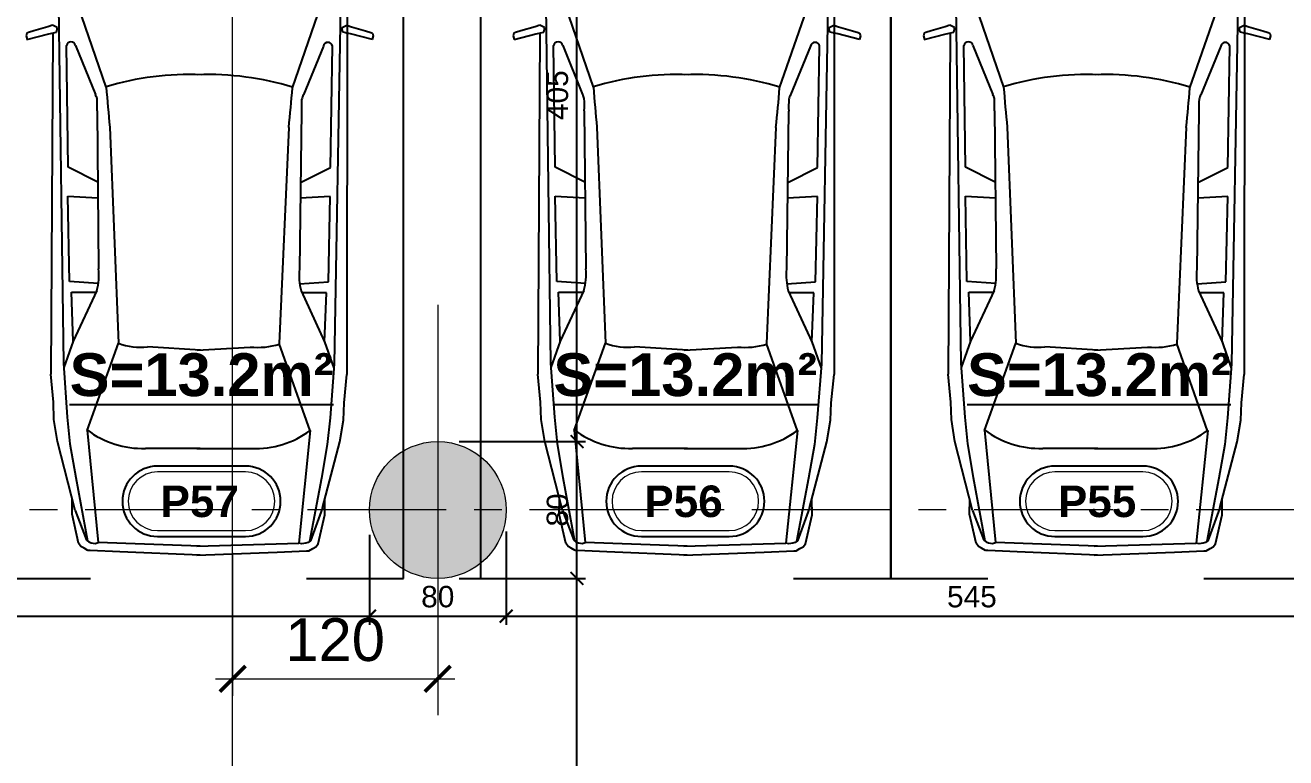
# Model space of a CAD drawing. Header units: centimetres. Extents: x 54080 to 59633, y -55119 to -48218.
# Drawn here: x 57331 to 58069, y -50142 to -49714 of the extents above; entities that cross this region are included whole.
import ezdxf
from ezdxf.enums import TextEntityAlignment as Align

# ---------------------------------------------------------------- set-up
doc = ezdxf.new("R2010")
doc.units = ezdxf.units.CM
doc.header["$LTSCALE"] = 50
doc.header["$MEASUREMENT"] = 0
for name, pattern in [('23486-A01$0${ Chain Double-Dash }', [0]), ('AXES', [2, 1.25, -0.25, 0.25, -0.25]), ('CACHE', [0.375, 0.25, -0.125]), ('CONTINU', [0])]:
    doc.linetypes.add(name, pattern=pattern)
doc.layers.get('0').update_dxf_attribs({"color": 8})
for name, color, linetype in [('AXES', 10, 'AXES'), ('BETON COUPE', 3, 'CONTINU'), ('COTE 50ème', 1, 'Continuous'), ('FINI', 251, 'Continuous'), ('PILIER', 7, 'Continuous'), ('TEXTE', 7, 'Continuous')]:
    doc.layers.add(name, color=color, linetype=linetype)
doc.layers.add('BETON HACHURE', color=253, linetype='Continuous', lineweight=13)
doc.layers.add('MACONNERIE COUPE', color=7, linetype='Continuous', lineweight=30)
doc.layers.add('HORS GEL', color=7, linetype='CACHE', lineweight=15, true_color=0x00661a)
doc.layers.add('PREFA MUR SUP TRAME', color=7, linetype='Continuous', true_color=0xd7c7ff)
doc.styles.add('BRMNAMES', font='swisseb.ttf', dxfattribs={"height": 20})
doc.styles.add('RS_TEXT_1.50', font='arial.ttf', dxfattribs={"height": 12.5})
doc.styles.add('RS_TXT_100', font='arial.ttf', dxfattribs={"height": 25})
doc.styles.add('RS_TXT_50', font='arial.ttf', dxfattribs={"height": 12.5})
doc.dimstyles.new('RS_100CM_LINEAIRE', dxfattribs={"dimscale": 10, "dimtxt": 25, "dimasz": 1.5, "dimexe": 1, "dimexo": 2.5, "dimgap": 1, "dimtad": 1, "dimdec": 1, "dimrnd": 0.5, "dimdsep": 46, "dimtxsty": 'RS_TXT_100', "dimblk1": 'ARCHTICK', "dimblk2": 'ARCHTICK', "dimsah": 1, "dimcen": 2.5, "dimdle": 1, "dimclrt": 4, "dimadec": 0, "dimazin": 2, "dimtfac": 1, "dimtdec": 1, "dimtix": 1, "dimtmove": 2, "dimatfit": 3, "dimfxl": 1, "dimtolj": 1, "dimtzin": 0, "dimarcsym": 0})
doc.dimstyles.new('RS_50CM_LINEAIRE', dxfattribs={"dimscale": 5, "dimtxt": 12.5, "dimasz": 1.5, "dimexe": 1, "dimexo": 2.5, "dimgap": 1, "dimtad": 1, "dimdec": 1, "dimrnd": 0.5, "dimdsep": 46, "dimtxsty": 'RS_TXT_50', "dimblk1": 'ARCHTICK', "dimblk2": 'ARCHTICK', "dimsah": 1, "dimcen": 2.5, "dimdle": 1, "dimclrt": 4, "dimadec": 0, "dimazin": 2, "dimtfac": 1, "dimtdec": 1, "dimtix": 1, "dimtmove": 2, "dimatfit": 3, "dimfxl": 1, "dimtolj": 1, "dimtzin": 0, "dimarcsym": 0})

# ---------------------------------------------------------------- blocks, each defined once
blk = doc.blocks.new('_ArchTick')
at = {"color": 0, "linetype": 'ByBlock', "const_width": 0.15}
blk.add_lwpolyline([(-0.5, -0.5), (0.5, 0.5)], dxfattribs=at)
blk = doc.blocks.new('*D140')
at = {"layer": 'Defpoints', "color": 0, "linetype": 'ByBlock', "transparency": 16777216}
for p in [(73413.45, -41029.73), (73533.45, -41069.73), (73533.45, -41128.47)]:
    blk.add_point(p, dxfattribs=at)
at = {"layer": 'HORS GEL', "color": 0, "linetype": 'ByBlock', "lineweight": -2, "transparency": 16777216}
for p, q in [((73413.45, -41054.73), (73413.45, -41138.47)), ((73533.45, -41094.73), (73533.45, -41138.47)), ((73403.45, -41128.47), (73543.45, -41128.47))]:
    blk.add_line(p, q, dxfattribs=at)
at = {"layer": 'HORS GEL', "color": 0, "linetype": 'ByBlock', "lineweight": -2, "transparency": 16777216, "xscale": 15, "yscale": 15, "zscale": 15, "rotation": 180}
blk.add_blockref('_ArchTick', (73413.45, -41128.47), dxfattribs=at)
at = {"layer": 'HORS GEL', "color": 0, "linetype": 'ByBlock', "lineweight": -2, "transparency": 16777216, "xscale": 15, "yscale": 15, "zscale": 15}
blk.add_blockref('_ArchTick', (73533.45, -41128.47), dxfattribs=at)
at = {"layer": 'HORS GEL', "color": 4, "linetype": 'ByBlock', "transparency": 16777216, "insert": (73473.45, -41105.7), "char_height": 25, "attachment_point": 5, "style": 'RS_TXT_100'}
blk.add_mtext('\\A1;120', dxfattribs=at)
blk = doc.blocks.new('*D982')
at = {"layer": 'COTE 50ème', "color": 0, "lineweight": -2, "ltscale": 0.5, "transparency": 16777216}
for p, q in [((57654.15, -50637.36), (57654.15, -50032.36)), ((57585.17, -50037.36), (57659.15, -50037.36)), ((57465.17, -50632.36), (57659.15, -50632.36))]:
    blk.add_line(p, q, dxfattribs=at)
at = {"layer": 'Defpoints', "color": 0, "ltscale": 0.5, "transparency": 16777216}
for p in [(57572.67, -50037.36), (57654.15, -50037.36), (57452.67, -50632.36)]:
    blk.add_point(p, dxfattribs=at)
at = {"layer": 'COTE 50ème', "color": 0, "lineweight": -2, "ltscale": 0.5, "transparency": 16777216, "xscale": 7.5, "yscale": 7.5, "zscale": 7.5}
for p, rotation in [((57654.15, -50037.36), 90), ((57654.15, -50632.36), 270)]:
    blk.add_blockref('_ArchTick', p, dxfattribs=dict(at, rotation=rotation))
at = {"layer": 'COTE 50ème', "color": 4, "ltscale": 0.5, "transparency": 16777216, "insert": (57642.77, -50334.86), "char_height": 12.5, "attachment_point": 5, "rotation": 90, "style": 'RS_TXT_50'}
blk.add_mtext('\\A1;595', dxfattribs=at)
blk = doc.blocks.new('*D983')
at = {"layer": 'COTE 50ème', "color": 0, "lineweight": -2, "ltscale": 0.5, "transparency": 16777216}
for p, q in [((57654.15, -50042.36), (57654.15, -49952.36)), ((57585.17, -49957.36), (57659.15, -49957.36)), ((57585.17, -50037.36), (57659.15, -50037.36))]:
    blk.add_line(p, q, dxfattribs=at)
at = {"layer": 'Defpoints', "color": 0, "ltscale": 0.5, "transparency": 16777216}
for p in [(57572.67, -49957.36), (57654.15, -49957.36), (57572.67, -50037.36)]:
    blk.add_point(p, dxfattribs=at)
at = {"layer": 'COTE 50ème', "color": 0, "lineweight": -2, "ltscale": 0.5, "transparency": 16777216, "xscale": 7.5, "yscale": 7.5, "zscale": 7.5}
for p, rotation in [((57654.15, -49957.36), 90), ((57654.15, -50037.36), 270)]:
    blk.add_blockref('_ArchTick', p, dxfattribs=dict(at, rotation=rotation))
at = {"layer": 'COTE 50ème', "color": 4, "ltscale": 0.5, "transparency": 16777216, "insert": (57642.77, -49997.36), "char_height": 12.5, "attachment_point": 5, "rotation": 90, "style": 'RS_TXT_50'}
blk.add_mtext('\\A1;80', dxfattribs=at)
blk = doc.blocks.new('*D984')
at = {"layer": 'COTE 50ème', "color": 0, "lineweight": -2, "ltscale": 0.5, "transparency": 16777216}
for p, q in [((57654.15, -49962.36), (57654.15, -49547.22)), ((57585.17, -49552.22), (57659.15, -49552.22)), ((57585.17, -49957.36), (57659.15, -49957.36))]:
    blk.add_line(p, q, dxfattribs=at)
at = {"layer": 'Defpoints', "color": 0, "ltscale": 0.5, "transparency": 16777216}
for p in [(57572.67, -49552.22), (57654.15, -49552.22), (57572.67, -49957.36)]:
    blk.add_point(p, dxfattribs=at)
at = {"layer": 'COTE 50ème', "color": 0, "lineweight": -2, "ltscale": 0.5, "transparency": 16777216, "xscale": 7.5, "yscale": 7.5, "zscale": 7.5}
for p, rotation in [((57654.15, -49552.22), 90), ((57654.15, -49957.36), 270)]:
    blk.add_blockref('_ArchTick', p, dxfattribs=dict(at, rotation=rotation))
at = {"layer": 'COTE 50ème', "color": 4, "ltscale": 0.5, "transparency": 16777216, "insert": (57642.77, -49754.79), "char_height": 12.5, "attachment_point": 5, "rotation": 90, "style": 'RS_TXT_50'}
blk.add_mtext('\\A1;405', dxfattribs=at)
blk = doc.blocks.new('*D1355')
at = {"layer": 'COTE 50ème', "color": 0, "lineweight": -2, "ltscale": 0.5, "transparency": 16777216}
for p, q in [((57532.72, -50011.86), (57532.72, -50064.48)), ((57072.67, -50034.86), (57072.67, -50064.48)), ((57067.67, -50059.48), (57537.72, -50059.48))]:
    blk.add_line(p, q, dxfattribs=at)
at = {"layer": 'Defpoints', "color": 0, "ltscale": 0.5, "transparency": 16777216}
for p in [(57532.72, -49999.36), (57072.67, -50022.36), (57532.72, -50059.48)]:
    blk.add_point(p, dxfattribs=at)
at = {"layer": 'COTE 50ème', "color": 0, "lineweight": -2, "ltscale": 0.5, "transparency": 16777216, "xscale": 7.5, "yscale": 7.5, "zscale": 7.5, "rotation": 180}
blk.add_blockref('_ArchTick', (57072.67, -50059.48), dxfattribs=at)
at = {"layer": 'COTE 50ème', "color": 0, "lineweight": -2, "ltscale": 0.5, "transparency": 16777216, "xscale": 7.5, "yscale": 7.5, "zscale": 7.5}
blk.add_blockref('_ArchTick', (57532.72, -50059.48), dxfattribs=at)
at = {"layer": 'COTE 50ème', "color": 4, "ltscale": 0.5, "transparency": 16777216, "insert": (57302.7, -50048.1), "char_height": 12.5, "attachment_point": 5, "style": 'RS_TXT_50'}
blk.add_mtext('\\A1;460', dxfattribs=at)
blk = doc.blocks.new('*D1356')
at = {"layer": 'COTE 50ème', "color": 0, "lineweight": -2, "ltscale": 0.5, "transparency": 16777216}
for p, q in [((57532.72, -50011.86), (57532.72, -50064.48)), ((57612.67, -50009.86), (57612.67, -50064.48)), ((57527.72, -50059.48), (57617.67, -50059.48))]:
    blk.add_line(p, q, dxfattribs=at)
at = {"layer": 'Defpoints', "color": 0, "ltscale": 0.5, "transparency": 16777216}
for p in [(57532.72, -49999.36), (57612.67, -49997.36), (57612.67, -50059.48)]:
    blk.add_point(p, dxfattribs=at)
at = {"layer": 'COTE 50ème', "color": 0, "lineweight": -2, "ltscale": 0.5, "transparency": 16777216, "xscale": 7.5, "yscale": 7.5, "zscale": 7.5, "rotation": 180}
blk.add_blockref('_ArchTick', (57532.72, -50059.48), dxfattribs=at)
at = {"layer": 'COTE 50ème', "color": 0, "lineweight": -2, "ltscale": 0.5, "transparency": 16777216, "xscale": 7.5, "yscale": 7.5, "zscale": 7.5}
blk.add_blockref('_ArchTick', (57612.67, -50059.48), dxfattribs=at)
at = {"layer": 'COTE 50ème', "color": 4, "ltscale": 0.5, "transparency": 16777216, "insert": (57572.7, -50048.1), "char_height": 12.5, "attachment_point": 5, "style": 'RS_TXT_50'}
blk.add_mtext('\\A1;80', dxfattribs=at)
blk = doc.blocks.new('*D1357')
at = {"layer": 'COTE 50ème', "color": 0, "lineweight": -2, "ltscale": 0.5, "transparency": 16777216}
for p, q in [((57612.67, -50009.86), (57612.67, -50064.48)), ((58157.67, -50009.86), (58157.67, -50064.48)), ((57607.67, -50059.48), (58162.67, -50059.48))]:
    blk.add_line(p, q, dxfattribs=at)
at = {"layer": 'Defpoints', "color": 0, "ltscale": 0.5, "transparency": 16777216}
for p in [(57612.67, -49997.36), (58157.67, -49997.36), (58157.67, -50059.48)]:
    blk.add_point(p, dxfattribs=at)
at = {"layer": 'COTE 50ème', "color": 0, "lineweight": -2, "ltscale": 0.5, "transparency": 16777216, "xscale": 7.5, "yscale": 7.5, "zscale": 7.5, "rotation": 180}
blk.add_blockref('_ArchTick', (57612.67, -50059.48), dxfattribs=at)
at = {"layer": 'COTE 50ème', "color": 0, "lineweight": -2, "ltscale": 0.5, "transparency": 16777216, "xscale": 7.5, "yscale": 7.5, "zscale": 7.5}
blk.add_blockref('_ArchTick', (58157.67, -50059.48), dxfattribs=at)
at = {"layer": 'COTE 50ème', "color": 4, "ltscale": 0.5, "transparency": 16777216, "insert": (57885.17, -50048.12), "char_height": 12.5, "attachment_point": 5, "style": 'RS_TXT_50'}
blk.add_mtext('\\A1;545', dxfattribs=at)
blk = doc.blocks.new('PILIER')
at = {"color": 252}
blk.add_lwpolyline([(1.563, 1.2), (-1.437, 1.2, 1), (-1.437, -1.2), (1.563, -1.2, 1), (1.563, 1.2, -1)], format="xyb", dxfattribs=at)
at = {"color": 10, "lineweight": 20}
blk.add_lwpolyline([(1.563, 1), (-1.437, 1, 1), (-1.437, -1), (1.563, -1, 1)], format="xyb", close=True, dxfattribs=at)
at = {"color": 7, "style": 'BRMNAMES'}
blk.add_attdef('PILIER_TEXTE', text='', height=1.076, dxfattribs=at).set_placement((0, 0), align=Align.MIDDLE_CENTER)
blk = doc.blocks.new('A$C99aa3423')
at = {"layer": 'AXES', "lineweight": 5, "ltscale": 1.3}
blk.add_line((3195, 865), (-1985, 865), dxfattribs=at)
at = {"layer": 'HORS GEL', "linetype": '23486-A01$0${ Chain Double-Dash }', "ltscale": 1.2}
for p, q in [((1250, -1150), (1250, 1580)), ((1370, 985), (1370, 745))]:
    blk.add_line(p, q, dxfattribs=at)
at = {"layer": 'HORS GEL', "linetype": 'ByBlock'}
dim = blk.add_linear_dim(base=(1370, 766.26), p1=(1250, 865), p2=(1370, 825), dimstyle='RS_100CM_LINEAIRE', dxfattribs=at)
dim.commit()
dim.dimension.update_dxf_attribs({"geometry": '*D140', "text_midpoint": (1310, 789.03), "insert": (-72163.45, 41894.73)})

msp = doc.modelspace()

# ---------------------------------------------------------------- hatches: boundary and pattern name
at = {"layer": 'BETON HACHURE', "transparency": 33554585}
h = msp.add_hatch(dxfattribs=at)
h.set_pattern_fill('ANSI37', color=256, scale=50, angle=270, style=0)
h.set_pattern_definition([(315, (861.459, 19655.393), (4.4194174, 4.4194174), []), (45, (861.459, 19655.393), (-4.4194174, 4.4194174), [])])
h.paths.add_polyline_path([(56357.67, -51847.22), (56382.67, -51847.22), (56382.67, -52172.22), (56357.67, -52172.22)], flags=0)
h.paths.add_polyline_path([(56357.67, -51847.22), (56382.67, -51847.22), (56382.67, -52172.22), (56357.67, -52172.22)], flags=0)
h.paths.add_polyline_path([(58537.67, -51987.36), (58537.67, -52037.36), (58617.67, -52037.36), (58617.67, -51987.36)], flags=0)
h.paths.add_polyline_path([(58157.67, -51987.36), (58157.67, -52037.36), (58237.67, -52037.36), (58237.67, -51987.36)], flags=0)
edge = h.paths.add_edge_path(flags=0)
edge.add_arc((58197.67, -50672.36), 40, 0, 360)
edge = h.paths.add_edge_path(flags=0)
edge.add_arc((58197.67, -49997.36), 40, 0, 360)
edge = h.paths.add_edge_path(flags=0)
edge.add_arc((58197.67, -51272.36), 40, 0, 360)
h.paths.add_polyline_path([(59277.67, -49527.22), (54853.83, -49527.22), (54464.54, -54263.92), (59277.59, -54736.58), (59277.67, -54713.51)])
edge = h.paths.add_edge_path(flags=0)
edge.add_arc((58197.67, -51272.36), 40, 0, 360)
h.paths.add_polyline_path([(56982.67, -49552.22), (56982.67, -49972.36), (57007.67, -49972.36), (57007.67, -49552.22), (58577.68, -49552.22), (58577.67, -50022.36), (58617.67, -50022.36), (58617.67, -49552.22), (59247.67, -49552.22), (59247.67, -51282.36), (58617.67, -51282.36), (58617.67, -50647.36), (58577.67, -50647.36), (58577.67, -51312.36), (59247.67, -51312.36), (59247.67, -52057.36), (58577.67, -52057.36), (58577.67, -53447.36), (58617.67, -53447.36), (58617.67, -52087.36), (59247.67, -52087.36), (59247.67, -54709.01), (58245.17, -54610.07), (58245.17, -54122.36), (58220.17, -54122.36), (58220.17, -54607.62), (56915.17, -54479.46), (56915.17, -54122.36), (56890.17, -54122.36), (56890.17, -54477.01), (55702.67, -54360.39), (55702.67, -54122.36), (55652.67, -54122.36), (55652.67, -54355.48), (54491.47, -54241.45), (54666.86, -52107.36), (54872.67, -52107.36), (54872.67, -52057.36), (54670.97, -52057.36), (54672.82, -52037.36), (54872.67, -52037.36), (54872.67, -51987.36), (54676.72, -51987.36), (54733.43, -51297.36), (54872.67, -51297.36), (54872.67, -51247.36), (54737.54, -51247.36), (54782.74, -50697.36), (54872.67, -50697.36), (54872.67, -50647.36), (54786.85, -50647.36), (54876.86, -49552.22), (55655.17, -49552.22), (55655.17, -49972.36), (55680.17, -49972.36), (55680.17, -49552.22)], flags=16)
h.paths.add_polyline_path([(58157.67, -51232.36), (58157.67, -51312.36), (58237.67, -51312.36), (58237.67, -51232.36)], flags=0)
at = {"layer": 'PREFA MUR SUP TRAME'}
h = msp.add_hatch(color=256, dxfattribs=at)
h.paths.add_polyline_path([(57412.67, -51987.36), (57412.67, -52037.36), (57492.67, -52037.36), (57492.67, -51987.36)])
h.paths.add_polyline_path([(55702.67, -52412.36), (55682.67, -52412.36), (55682.67, -52087.36), (56127.67, -52087.36), (56127.67, -52412.36), (56107.67, -52412.36), (56107.67, -52107.36), (55917.67, -52107.36), (55917.67, -52412.36), (55892.67, -52412.36), (55892.67, -52107.36), (55702.67, -52107.36)])
h.paths.add_polyline_path([(55702.67, -52797.36), (55652.67, -52797.36), (55652.67, -52927.36), (55702.67, -52927.36)])
h.paths.add_polyline_path([(55022.67, -52847.36), (55022.67, -52797.36), (54872.67, -52797.36), (54872.67, -52847.36)])
h.paths.add_polyline_path([(55022.67, -53373.36), (55022.67, -53323.36), (54872.67, -53323.36), (54872.67, -53373.36)])
h.paths.add_polyline_path([(55702.67, -53222.36), (55652.67, -53222.36), (55652.67, -53372.36), (55702.67, -53372.36)])
h.paths.add_polyline_path([(55702.67, -53972.36), (55652.67, -53972.36), (55652.67, -54122.36), (55702.67, -54122.36)])
h.paths.add_polyline_path([(55022.67, -54067.36), (55022.67, -54017.36), (54872.67, -54017.36), (54872.67, -54067.36)])
h.paths.add_polyline_path([(55022.67, -52107.36), (55022.67, -52057.36), (54872.67, -52057.36), (54872.67, -52107.36)])
edge = h.paths.add_edge_path()
edge.add_arc((57452.67, -51272.36), 40, 0, 360)
edge = h.paths.add_edge_path()
edge.add_arc((57452.67, -50672.36), 40, 0, 360)
edge = h.paths.add_edge_path()
edge.add_arc((57572.67, -49997.36), 40, 0, 360)
h.paths.add_polyline_path([(56107.67, -53323.39), (56157.67, -53323.39), (56157.67, -53397.39), (56107.67, -53397.39)])

# ---------------------------------------------------------------- linework, layer by layer
at = {"layer": 'BETON COUPE', "lineweight": 5, "ltscale": 0.5}
msp.add_circle((57572.67, -49997.36), 40, dxfattribs=at)
at = {"layer": 'FINI'}
for p, q in [((57552.67, -50037.36), (57552.67, -49554.2)), ((57597.67, -49554.2), (57597.67, -50037.36)), ((57837.67, -50037.36), (57837.67, -49554.2)), ((57837.67, -49554.2), (57837.67, -50037.36)), ((57378.77, -49750.18), (57357.68, -49688.61)), ((57487.71, -49750.4), (57509.05, -49688.92)), ((57519.71, -49683.62), (57519.51, -49918.19)), ((57663.77, -49750.18), (57642.68, -49688.61)), ((57772.7, -49750.4), (57794.05, -49688.92)), ((57804.7, -49683.62), (57804.51, -49918.19)), ((57903.77, -49750.18), (57882.68, -49688.61)), ((58012.7, -49750.4), (58034.05, -49688.92)), ((58044.7, -49683.62), (58044.51, -49918.19)), ((57350.87, -49702.52), (57353.68, -49911.54)), ((57515.8, -49702.87), (57512.13, -49911.87)), ((57635.87, -49702.52), (57638.68, -49911.54)), ((57800.8, -49702.87), (57797.12, -49911.87)), ((57875.87, -49702.52), (57878.68, -49911.54)), ((58040.8, -49702.87), (58037.12, -49911.87)), ((57332.29, -49718.6), (57331.85, -49719.98)), ((57333.2, -49718.13), (57332.29, -49718.6)), ((57332.33, -49722.26), (57345.1, -49718.92)), ((57336.39, -49717.19), (57333.2, -49718.13)), ((57344.6, -49714.81), (57336.39, -49717.19)), ((57347.33, -49713.87), (57344.6, -49714.81)), ((57345.1, -49718.92), (57349.66, -49717.96)), ((57347.42, -49718.93), (57346.27, -49917.83)), ((57350.09, -49715.21), (57347.33, -49713.87)), ((57347.42, -49718.43), (57347.42, -49718.93)), ((57349.66, -49717.96), (57350.1, -49716.12)), ((57350.1, -49716.12), (57350.09, -49715.21)), ((57516.7, -49716.12), (57516.71, -49715.21)), ((57517.14, -49717.96), (57516.7, -49716.12)), ((57516.71, -49715.21), (57519.47, -49713.87)), ((57521.7, -49718.92), (57517.14, -49717.96)), ((57519.38, -49718.43), (57519.37, -49718.93)), ((57519.47, -49713.87), (57522.2, -49714.81)), ((57534.46, -49722.26), (57521.7, -49718.92)), ((57522.2, -49714.81), (57530.4, -49717.19)), ((57530.4, -49717.19), (57533.59, -49718.13)), ((57533.59, -49718.13), (57534.5, -49718.6)), ((57534.5, -49718.6), (57534.95, -49719.98)), ((57617.29, -49718.6), (57616.85, -49719.98)), ((57618.2, -49718.13), (57617.29, -49718.6)), ((57617.33, -49722.26), (57630.1, -49718.92)), ((57621.39, -49717.19), (57618.2, -49718.13)), ((57629.59, -49714.81), (57621.39, -49717.19)), ((57632.33, -49713.87), (57629.59, -49714.81)), ((57630.1, -49718.92), (57634.66, -49717.96)), ((57632.42, -49718.93), (57631.27, -49917.83)), ((57635.08, -49715.21), (57632.33, -49713.87)), ((57632.42, -49718.43), (57632.42, -49718.93)), ((57634.66, -49717.96), (57635.09, -49716.12)), ((57635.09, -49716.12), (57635.08, -49715.21)), ((57801.7, -49716.12), (57801.71, -49715.21)), ((57802.13, -49717.96), (57801.7, -49716.12)), ((57801.71, -49715.21), (57804.46, -49713.87)), ((57806.69, -49718.92), (57802.13, -49717.96)), ((57804.37, -49718.43), (57804.37, -49718.93)), ((57804.46, -49713.87), (57807.2, -49714.81)), ((57819.46, -49722.26), (57806.69, -49718.92)), ((57807.2, -49714.81), (57815.4, -49717.19)), ((57815.4, -49717.19), (57818.59, -49718.13)), ((57818.59, -49718.13), (57819.5, -49718.6)), ((57819.5, -49718.6), (57819.94, -49719.98)), ((57857.29, -49718.6), (57856.85, -49719.98)), ((57858.2, -49718.13), (57857.29, -49718.6)), ((57857.33, -49722.26), (57870.1, -49718.92)), ((57861.39, -49717.19), (57858.2, -49718.13)), ((57869.59, -49714.81), (57861.39, -49717.19)), ((57872.33, -49713.87), (57869.59, -49714.81)), ((57870.1, -49718.92), (57874.66, -49717.96)), ((57872.42, -49718.93), (57871.27, -49917.83)), ((57875.08, -49715.21), (57872.33, -49713.87)), ((57872.42, -49718.43), (57872.42, -49718.93)), ((57874.66, -49717.96), (57875.09, -49716.12)), ((57875.09, -49716.12), (57875.08, -49715.21)), ((58041.7, -49716.12), (58041.71, -49715.21)), ((58042.13, -49717.96), (58041.7, -49716.12)), ((58041.71, -49715.21), (58044.46, -49713.87)), ((58046.69, -49718.92), (58042.13, -49717.96)), ((58044.37, -49718.43), (58044.37, -49718.93)), ((58044.46, -49713.87), (58047.2, -49714.81)), ((58059.46, -49722.26), (58046.69, -49718.92)), ((58047.2, -49714.81), (58055.4, -49717.19)), ((58055.4, -49717.19), (58058.59, -49718.13)), ((58058.59, -49718.13), (58059.5, -49718.6)), ((58059.5, -49718.6), (58059.94, -49719.98)), ((57331.85, -49719.98), (57332.44, -49722.23)), ((57356.39, -49796.81), (57355.48, -49725.73)), ((57360.78, -49725.74), (57372.39, -49754.41)), ((57505.79, -49726.04), (57494.06, -49754.66)), ((57509.89, -49797.13), (57511.1, -49726.05)), ((57534.95, -49719.98), (57534.36, -49722.23)), ((57616.85, -49719.98), (57617.44, -49722.23)), ((57641.39, -49796.81), (57640.48, -49725.73)), ((57645.78, -49725.74), (57657.39, -49754.41)), ((57790.79, -49726.04), (57779.06, -49754.66)), ((57794.88, -49797.13), (57796.09, -49726.05)), ((57819.94, -49719.98), (57819.35, -49722.23)), ((57856.85, -49719.98), (57857.44, -49722.23)), ((57881.39, -49796.81), (57880.48, -49725.73)), ((57885.78, -49725.74), (57897.39, -49754.41)), ((58030.79, -49726.04), (58019.06, -49754.66)), ((58034.88, -49797.13), (58036.09, -49726.05)), ((58059.94, -49719.98), (58059.35, -49722.23)), ((57373.44, -49763.96), (57374.3, -49856.25)), ((57492.98, -49764.21), (57491.73, -49856.5)), ((57658.43, -49763.96), (57659.3, -49856.25)), ((57777.98, -49764.21), (57776.73, -49856.5)), ((57898.43, -49763.96), (57899.3, -49856.25)), ((58017.98, -49764.21), (58016.73, -49856.5)), ((57380.84, -49773.52), (57385.88, -49899.77)), ((57485.54, -49773.74), (57479.97, -49899.96)), ((57665.84, -49773.52), (57670.88, -49899.77)), ((57770.53, -49773.74), (57764.97, -49899.96)), ((57905.84, -49773.52), (57910.88, -49899.77)), ((58010.53, -49773.74), (58004.97, -49899.96)), ((57373.83, -49805.57), (57356.39, -49796.81)), ((57492.42, -49805.82), (57509.89, -49797.13)), ((57658.82, -49805.57), (57641.39, -49796.81)), ((57777.42, -49805.82), (57794.88, -49797.13)), ((57898.82, -49805.57), (57881.39, -49796.81)), ((58017.42, -49805.82), (58034.88, -49797.13)), ((57357.32, -49863.64), (57356.36, -49813.78)), ((57356.36, -49813.78), (57373.91, -49814.85)), ((57509.85, -49814.1), (57492.29, -49815.1)), ((57508.69, -49863.96), (57509.85, -49814.1)), ((57642.31, -49863.64), (57641.36, -49813.78)), ((57641.36, -49813.78), (57658.91, -49814.85)), ((57794.85, -49814.1), (57777.29, -49815.1)), ((57793.69, -49863.96), (57794.85, -49814.1)), ((57882.31, -49863.64), (57881.36, -49813.78)), ((57881.36, -49813.78), (57898.91, -49814.85)), ((58034.85, -49814.1), (58017.29, -49815.1)), ((58033.69, -49863.96), (58034.85, -49814.1)), ((57374.09, -49864.88), (57357.32, -49863.64)), ((57491.91, -49865.12), (57508.69, -49863.96)), ((57659.09, -49864.88), (57642.31, -49863.64)), ((57776.91, -49865.12), (57793.69, -49863.96)), ((57899.09, -49864.88), (57882.31, -49863.64)), ((58016.91, -49865.12), (58033.69, -49863.96)), ((57359.37, -49898.65), (57358.36, -49870.01)), ((57358.36, -49870.01), (57372.72, -49870.04)), ((57373.22, -49868.98), (57359.37, -49898.65)), ((57492.76, -49869.23), (57506.49, -49898.96)), ((57507.61, -49870.32), (57493.38, -49870.29)), ((57506.49, -49898.96), (57507.61, -49870.32)), ((57644.36, -49898.65), (57643.36, -49870.01)), ((57643.36, -49870.01), (57657.72, -49870.04)), ((57658.22, -49868.98), (57644.36, -49898.65)), ((57777.76, -49869.23), (57791.49, -49898.96)), ((57792.61, -49870.32), (57778.38, -49870.29)), ((57791.49, -49898.96), (57792.61, -49870.32)), ((57884.36, -49898.65), (57883.36, -49870.01)), ((57883.36, -49870.01), (57897.72, -49870.04)), ((57898.22, -49868.98), (57884.36, -49898.65)), ((58017.76, -49869.23), (58031.49, -49898.96)), ((58032.61, -49870.32), (58018.38, -49870.29)), ((58031.49, -49898.96), (58032.61, -49870.32)), ((57359.37, -49898.65), (57353.86, -49914.04)), ((57367.54, -49950.78), (57385.88, -49899.77)), ((57433.92, -49903.87), (57402.85, -49901.93)), ((57431.92, -49903.87), (57462.99, -49902.05)), ((57498.1, -49951.05), (57479.97, -49899.96)), ((57506.49, -49898.96), (57511.94, -49914.37)), ((57644.36, -49898.65), (57638.86, -49914.04)), ((57652.54, -49950.78), (57670.88, -49899.77)), ((57718.91, -49903.87), (57687.85, -49901.93)), ((57716.92, -49903.87), (57747.99, -49902.05)), ((57783.1, -49951.05), (57764.97, -49899.96)), ((57791.49, -49898.96), (57796.93, -49914.37)), ((57884.36, -49898.65), (57878.86, -49914.04)), ((57892.54, -49950.78), (57910.88, -49899.77)), ((57958.91, -49903.87), (57927.85, -49901.93)), ((57956.92, -49903.87), (57987.99, -49902.05)), ((58023.1, -49951.05), (58004.97, -49899.96)), ((58031.49, -49898.96), (58036.93, -49914.37)), ((57347.85, -49934.31), (57346.27, -49917.83)), ((57353.68, -49911.54), (57355.95, -49943.12)), ((57512.13, -49911.87), (57509.73, -49943.44)), ((57517.86, -49934.67), (57519.51, -49918.19)), ((57632.85, -49934.31), (57631.27, -49917.83)), ((57638.68, -49911.54), (57640.95, -49943.12)), ((57797.12, -49911.87), (57794.72, -49943.44)), ((57802.86, -49934.67), (57804.51, -49918.19)), ((57872.85, -49934.31), (57871.27, -49917.83)), ((57878.68, -49911.54), (57880.95, -49943.12)), ((58037.12, -49911.87), (58034.72, -49943.44)), ((58042.86, -49934.67), (58044.51, -49918.19)), ((57348.16, -49944.38), (57347.85, -49934.31)), ((57517.51, -49944.73), (57517.86, -49934.67)), ((57633.16, -49944.38), (57632.85, -49934.31)), ((57802.51, -49944.73), (57802.86, -49934.67)), ((57873.16, -49944.38), (57872.85, -49934.31)), ((58042.51, -49944.73), (58042.86, -49934.67)), ((57350.25, -49957.21), (57348.16, -49944.38)), ((57355.95, -49943.12), (57357.55, -49958.69)), ((57509.73, -49943.44), (57508.07, -49959.01)), ((57515.37, -49957.56), (57517.51, -49944.73)), ((57635.25, -49957.21), (57633.16, -49944.38)), ((57640.95, -49943.12), (57642.54, -49958.69)), ((57794.72, -49943.44), (57793.06, -49959.01)), ((57800.36, -49957.56), (57802.51, -49944.73)), ((57875.25, -49957.21), (57873.16, -49944.38)), ((57880.95, -49943.12), (57882.54, -49958.69)), ((58034.72, -49943.44), (58033.06, -49959.01)), ((58040.36, -49957.56), (58042.51, -49944.73)), ((57367.53, -49950.64), (57373.97, -50016.44)), ((57498.11, -49950.91), (57491.4, -50016.68)), ((57652.53, -49950.64), (57658.97, -50016.44)), ((57783.11, -49950.91), (57776.4, -50016.68)), ((57892.53, -49950.64), (57898.97, -50016.44)), ((58023.11, -49950.91), (58016.4, -50016.68)), ((57360.62, -49997.61), (57350.25, -49957.21)), ((57357.55, -49958.69), (57360.91, -49978.41)), ((57433.78, -49961.4), (57401.67, -49961.33)), ((57431.82, -49961.39), (57463.93, -49961.46)), ((57508.07, -49959.01), (57504.62, -49978.7)), ((57505.27, -49996.07), (57515.37, -49957.56)), ((57645.62, -49997.61), (57635.25, -49957.21)), ((57642.54, -49958.69), (57645.91, -49978.41)), ((57718.78, -49961.4), (57686.67, -49961.33)), ((57716.82, -49961.39), (57748.93, -49961.46)), ((57793.06, -49959.01), (57789.62, -49978.7)), ((57790.26, -49996.07), (57800.36, -49957.56)), ((57885.62, -49997.61), (57875.25, -49957.21)), ((57882.54, -49958.69), (57885.91, -49978.41)), ((57958.78, -49961.4), (57926.67, -49961.33)), ((57956.82, -49961.39), (57988.93, -49961.46)), ((58033.06, -49959.01), (58029.62, -49978.7)), ((58030.26, -49996.07), (58040.36, -49957.56)), ((57360.91, -49978.41), (57367.74, -50015.44)), ((57504.62, -49978.7), (57497.64, -50015.71)), ((57645.91, -49978.41), (57652.74, -50015.44)), ((57789.62, -49978.7), (57782.63, -50015.71)), ((57885.91, -49978.41), (57892.74, -50015.44)), ((58029.62, -49978.7), (58022.63, -50015.71)), ((57358.76, -49999.87), (57358.89, -49990.88)), ((57506.68, -50000.17), (57506.58, -49991.05)), ((57643.76, -49999.87), (57643.89, -49990.88)), ((57791.68, -50000.17), (57791.58, -49991.05)), ((57883.76, -49999.87), (57883.89, -49990.88)), ((58031.68, -50000.17), (58031.58, -49991.05)), ((57360.62, -49997.61), (57367.22, -50015.08)), ((57505.27, -49996.07), (57498.16, -50015.35)), ((57645.62, -49997.61), (57652.21, -50015.08)), ((57790.26, -49996.07), (57783.16, -50015.35)), ((57885.62, -49997.61), (57892.21, -50015.08)), ((58030.26, -49996.07), (58023.16, -50015.35)), ((57362.62, -50016.84), (57358.76, -49999.87)), ((57502.75, -50017.13), (57506.68, -50000.17)), ((57647.62, -50016.84), (57643.76, -49999.87)), ((57787.75, -50017.13), (57791.68, -50000.17)), ((57887.62, -50016.84), (57883.76, -49999.87)), ((58027.75, -50017.13), (58031.68, -50000.17)), ((57363.96, -50018.69), (57362.62, -50016.84)), ((57365.78, -50019.63), (57363.96, -50018.69)), ((57368.04, -50021.04), (57365.78, -50019.63)), ((57367.22, -50015.08), (57368.57, -50016.02)), ((57369.41, -50021.06), (57368.04, -50021.04)), ((57368.57, -50016.02), (57369.94, -50016.5)), ((57386.69, -50021.77), (57369.41, -50021.06)), ((57369.94, -50016.5), (57372.22, -50016.99)), ((57372.22, -50016.99), (57373.97, -50016.44)), ((57433.66, -50018.49), (57373.97, -50016.44)), ((57431.7, -50018.48), (57491.4, -50016.68)), ((57478.66, -50021.96), (57495.94, -50021.32)), ((57493.15, -50017.24), (57491.4, -50016.68)), ((57495.43, -50016.76), (57493.15, -50017.24)), ((57496.8, -50016.28), (57495.43, -50016.76)), ((57495.94, -50021.32), (57497.31, -50021.31)), ((57498.16, -50015.35), (57496.8, -50016.28)), ((57497.31, -50021.31), (57499.58, -50019.91)), ((57499.58, -50019.91), (57501.4, -50018.98)), ((57501.4, -50018.98), (57502.75, -50017.13)), ((57648.96, -50018.69), (57647.62, -50016.84)), ((57650.77, -50019.63), (57648.96, -50018.69)), ((57653.04, -50021.04), (57650.77, -50019.63)), ((57652.21, -50015.08), (57653.57, -50016.02)), ((57654.41, -50021.06), (57653.04, -50021.04)), ((57653.57, -50016.02), (57654.94, -50016.5)), ((57671.69, -50021.77), (57654.41, -50021.06)), ((57654.94, -50016.5), (57657.22, -50016.99)), ((57657.22, -50016.99), (57658.97, -50016.44)), ((57718.66, -50018.49), (57658.97, -50016.44)), ((57716.7, -50018.48), (57776.4, -50016.68)), ((57763.66, -50021.96), (57780.94, -50021.32)), ((57778.15, -50017.24), (57776.4, -50016.68)), ((57780.43, -50016.76), (57778.15, -50017.24)), ((57781.8, -50016.28), (57780.43, -50016.76)), ((57780.94, -50021.32), (57782.31, -50021.31)), ((57783.16, -50015.35), (57781.8, -50016.28)), ((57782.31, -50021.31), (57784.58, -50019.91)), ((57784.58, -50019.91), (57786.4, -50018.98)), ((57786.4, -50018.98), (57787.75, -50017.13)), ((57888.96, -50018.69), (57887.62, -50016.84)), ((57890.77, -50019.63), (57888.96, -50018.69)), ((57893.04, -50021.04), (57890.77, -50019.63)), ((57892.21, -50015.08), (57893.57, -50016.02)), ((57894.41, -50021.06), (57893.04, -50021.04)), ((57893.57, -50016.02), (57894.94, -50016.5)), ((57911.69, -50021.77), (57894.41, -50021.06)), ((57894.94, -50016.5), (57897.22, -50016.99)), ((57897.22, -50016.99), (57898.97, -50016.44)), ((57958.66, -50018.49), (57898.97, -50016.44)), ((57956.7, -50018.48), (58016.4, -50016.68)), ((58003.66, -50021.96), (58020.94, -50021.32)), ((58018.15, -50017.24), (58016.4, -50016.68)), ((58020.43, -50016.76), (58018.15, -50017.24)), ((58021.8, -50016.28), (58020.43, -50016.76)), ((58020.94, -50021.32), (58022.31, -50021.31)), ((58023.16, -50015.35), (58021.8, -50016.28)), ((58022.31, -50021.31), (58024.58, -50019.91)), ((58024.58, -50019.91), (58026.4, -50018.98)), ((58026.4, -50018.98), (58027.75, -50017.13)), ((57433.65, -50023.78), (57386.69, -50021.77)), ((57431.69, -50023.78), (57478.66, -50021.96)), ((57718.65, -50023.78), (57671.69, -50021.77)), ((57716.69, -50023.78), (57763.66, -50021.96)), ((57958.65, -50023.78), (57911.69, -50021.77)), ((57956.69, -50023.78), (58003.66, -50021.96)), ((57312.67, -50037.36), (57369.51, -50037.36)), ((57495.83, -50037.36), (57552.67, -50037.36)), ((57597.67, -50037.36), (57654.51, -50037.36)), ((57780.83, -50037.36), (57837.67, -50037.36)), ((57837.67, -50037.36), (57894.51, -50037.36)), ((58020.83, -50037.36), (58077.67, -50037.36))]:
    msp.add_line(p, q, dxfattribs=at)
for centre, major_axis, ratio, start_param, end_param in [((57358.13, -49726.27), (0.88, -2.56), 1, 1.435807, 4.182632), ((57508.44, -49726.58), (0.88, -2.56), 1, 1.435807, 4.182632), ((57643.13, -49726.27), (0.88, -2.56), 1, 1.435807, 4.182632), ((57793.44, -49726.58), (0.88, -2.56), 1, 1.435807, 4.182632), ((57883.13, -49726.27), (0.88, -2.56), 1, 1.435807, 4.182632), ((58033.44, -49726.58), (0.88, -2.56), 1, 1.435807, 4.182632), ((57427.66, -49912.45), (0.75, 169.79), 1, -0.03434, 0.297091), ((57438.15, -49912.48), (1.6, 169.78), 1, -0.287391, 0.04404), ((57712.65, -49912.45), (0.75, 169.79), 1, -0.03434, 0.297091), ((57723.14, -49912.48), (1.6, 169.78), 1, -0.287391, 0.04404), ((57952.65, -49912.45), (0.75, 169.79), 1, -0.03434, 0.297091), ((57963.14, -49912.48), (1.6, 169.78), 1, -0.287391, 0.04404), ((57361.69, -49760.14), (1.35, -12.07), 1, 1.736829, 1.950804), ((58469.51, -49665.06), (48.28, -1092.99), 1, -1.537057, -1.515637), ((56397.33, -49660.77), (1069.03, -232.64), 1, 0.110836, 0.132256), ((57504.75, -49760.44), (10.66, -5.81), 1, 3.144817, 3.358791), ((57646.69, -49760.14), (1.35, -12.07), 1, 1.736829, 1.950804), ((58754.5, -49665.06), (48.28, -1092.99), 1, -1.537057, -1.515637), ((56682.33, -49660.77), (1069.03, -232.64), 1, 0.110836, 0.132256), ((57789.74, -49760.44), (10.66, -5.81), 1, 3.144817, 3.358791), ((57886.69, -49760.14), (1.35, -12.07), 1, 1.736829, 1.950804), ((58994.5, -49665.06), (48.28, -1092.99), 1, -1.537057, -1.515637), ((56922.33, -49660.77), (1069.03, -232.64), 1, 0.110836, 0.132256), ((58029.74, -49760.44), (10.66, -5.81), 1, 3.144817, 3.358791), ((57293.33, -49761.14), (2.06, 80.13), 1, 4.702988, 4.792166), ((57573.1, -49761.72), (0.77, 80.15), 0.999999, 1.522288, 1.611465), ((57578.33, -49761.14), (2.06, 80.13), 1, 4.702988, 4.792166), ((57858.1, -49761.72), (0.77, 80.15), 0.999999, 1.522288, 1.611465), ((57818.33, -49761.14), (2.06, 80.13), 1, 4.702988, 4.792166), ((58098.1, -49761.72), (0.77, 80.15), 0.999999, 1.522288, 1.611465), ((57339.58, -49859.7), (0.82, 34.89), 1, 4.466762, 4.834863), ((57526.44, -49860.08), (0.83, -34.89), 1, 4.585523, 4.953624), ((57624.57, -49859.7), (0.82, 34.89), 1, 4.466762, 4.834863), ((57811.44, -49860.08), (0.83, -34.89), 1, 4.585523, 4.953624), ((57864.57, -49859.7), (0.82, 34.89), 1, 4.466762, 4.834863), ((58051.44, -49860.08), (0.83, -34.89), 1, 4.585523, 4.953624), ((57398.69, -49857.98), (1.25, 44.24), 0.85675, 2.830193, 3.284587), ((57467.34, -49858.12), (0.78, 44.14), 1, 3.06056, 3.452838), ((57683.68, -49857.98), (1.25, 44.24), 0.85675, 2.830193, 3.284587), ((57752.34, -49858.12), (0.78, 44.14), 1, 3.06056, 3.452838), ((57923.68, -49857.98), (1.25, 44.24), 0.85675, 2.830193, 3.284587), ((57992.34, -49858.12), (0.78, 44.14), 1, 3.06056, 3.452838), ((57399.81, -49908), (0.48, -53.36), 1, -0.656582, 0.025696), ((57466.01, -49908.13), (0.57, -53.36), 1, -0.04965, 0.632628), ((57684.81, -49908), (0.48, -53.36), 1, -0.656582, 0.025696), ((57751, -49908.13), (0.57, -53.36), 1, -0.04965, 0.632628), ((57924.81, -49908), (0.48, -53.36), 1, -0.656582, 0.025696), ((57991, -49908.13), (0.57, -53.36), 1, -0.04965, 0.632628)]:
    msp.add_ellipse(centre, major_axis=major_axis, ratio=ratio, start_param=start_param, end_param=end_param, dxfattribs=at)

# ---------------------------------------------------------------- block references
at = {"layer": 'MACONNERIE COUPE', "lineweight": 5, "ltscale": 0.5}
msp.add_blockref('A$C99aa3423', (56202.67, -50862.36), dxfattribs=at)
at = {"layer": 'PILIER', "xscale": 17.145, "yscale": 17.145, "zscale": 17.145}
for p, values in [((57433.41, -49992.28), {'PILIER_TEXTE': 'P57'}), ((57716.45, -49992.27), {'PILIER_TEXTE': 'P56'}), ((57958.41, -49992.28), {'PILIER_TEXTE': 'P55'})]:
    msp.add_blockref('PILIER', p, dxfattribs=at).add_auto_attribs(values)

# ---------------------------------------------------------------- texts
at = {"layer": 'TEXTE', "char_height": 25, "width": 958.4363, "attachment_point": 5, "style": 'RS_TEXT_1.50'}
for insert in [(57434.5, -49918.41), (57717.54, -49918.41), (57959.5, -49918.41)]:
    msp.add_mtext('{\\fArial|b1|i0|c0|p34;\\LS=13.2m²}', dxfattribs=dict(at, insert=insert))

# ---------------------------------------------------------------- dimensions: what is measured, and where the dimension line sits
at = {"layer": 'COTE 50ème', "ltscale": 0.5}
for base, p1, p2, picture, middle in [((57654.15, -49552.22), (57572.67, -49957.36), (57572.67, -49552.22), '*D984', (57642.77, -49754.79)), ((57654.15, -49957.36), (57572.67, -50037.36), (57572.67, -49957.36), '*D983', (57642.77, -49997.36)), ((57654.15, -50037.36), (57452.67, -50632.36), (57572.67, -50037.36), '*D982', (57642.77, -50334.86))]:
    dim = msp.add_linear_dim(base=base, p1=p1, p2=p2, angle=90, dimstyle='RS_50CM_LINEAIRE', dxfattribs=at)
    dim.commit()
    dim.dimension.update_dxf_attribs({"geometry": picture, "text_midpoint": middle})
for base, p1, p2, picture, middle in [((57532.7213, -50059.4815), (57072.6714, -50022.3623), (57532.7213, -49999.3598), '*D1355', (57302.6963, -50048.0993)), ((57612.6714, -50059.4815), (57532.7213, -49999.3598), (57612.6714, -49997.3623), '*D1356', (57572.6963, -50048.0993)), ((58157.67, -50059.48), (57612.67, -49997.36), (58157.67, -49997.36), '*D1357', (57885.17, -50048.12))]:
    dim = msp.add_linear_dim(base=base, p1=p1, p2=p2, dimstyle='RS_50CM_LINEAIRE', dxfattribs=at)
    dim.commit()
    dim.dimension.update_dxf_attribs({"geometry": picture, "text_midpoint": middle})

doc.saveas('drawing.dxf')
